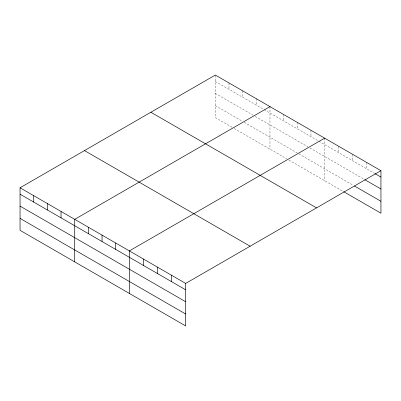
<?xml version="1.0" encoding="UTF-8"?>
<svg xmlns="http://www.w3.org/2000/svg" width="401" height="401" viewBox="0 0 401 401"><rect width="100%" height="100%" fill="white"/><g stroke="black" fill="none" stroke-linecap="round" stroke-linejoin="round"><path stroke-width="0.3" stroke-dasharray="2 1.5" d="M232.134 127.292L215.317 117.583L215.317 75.052M215.317 81.458L263.668 109.373M264.194 109.674L318.329 140.926M318.855 141.232L374.454 173.332M215.317 93.378L253.156 115.227M255.262 116.44L307.818 146.781M309.918 147.994L364.163 179.312M215.317 105.658L242.645 121.438M244.224 122.35L297.306 152.997M298.88 153.909L352.795 185.031M234.239 128.505L286.795 158.851M288.895 160.064L343.045 191.327M366.87 162.555L366.87 168.956M352.795 154.425L352.795 160.826M338.715 146.295L338.715 152.701M324.635 138.17L324.635 180.696M310.97 130.28L310.97 136.681M297.306 122.39L297.306 128.791M283.642 114.501L283.642 120.901M269.973 106.611L269.973 149.142M256.309 98.721L256.309 105.122M242.645 90.832L242.645 97.232M228.981 82.942L228.981 89.343"/><path stroke-width="0.6" d="M380.95 170.681L215.317 75.052L20.05 187.788L20.05 230.319L185.683 325.948L185.683 283.417L380.95 170.681L380.95 213.212L343.587 191.638M269.973 106.611L74.711 219.347L74.711 261.878M324.635 138.17L129.368 250.906L129.368 293.432M374.995 173.643L380.95 177.082M364.704 179.628L380.95 189.006M354.419 185.969L380.95 201.287M150.876 112.255L316.514 207.883M84.486 150.586L250.124 246.214M20.05 187.788L185.683 283.417M20.05 194.194L185.683 289.818M20.05 206.114L185.683 301.742M20.05 218.395L185.683 314.023M171.603 275.292L171.603 281.692M157.528 267.161L157.528 273.562M143.448 259.031L143.448 265.437M115.704 243.016L115.704 249.417M102.039 235.126L102.039 241.527M88.375 227.237L88.375 233.638M61.042 211.457L61.042 217.858M47.378 203.568L47.378 209.969M33.714 195.678L33.714 202.079"/></g></svg>
